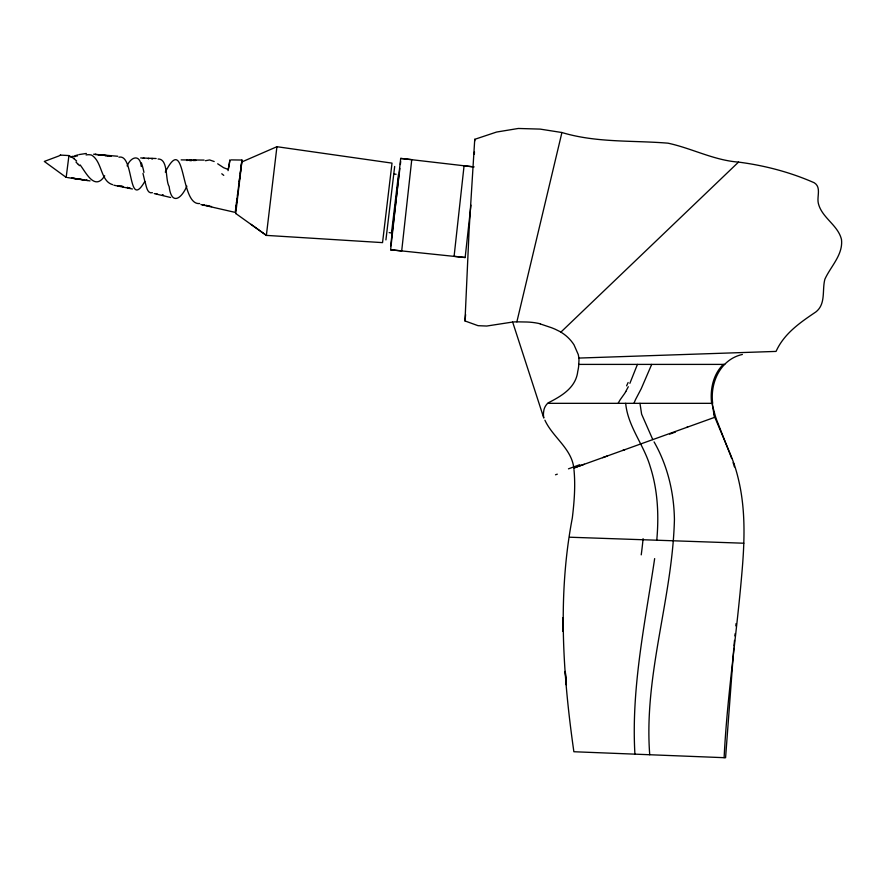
<?xml version="1.0" encoding="UTF-8"?>
<svg xmlns="http://www.w3.org/2000/svg" width="886" height="886" viewBox="0 0 886 886"><rect width="100%" height="100%" fill="white"/><g stroke="black" fill="none" stroke-linecap="round" stroke-linejoin="round"><path stroke-width="1.33" d="M724.117 757.685C727.118 696.562 736.465 636.015 741.715 575.092C744.539 543.351 745.957 510.945 738.525 479.691A168.905 168.65 -60.3 0 0 734.117 464.109M474.364 154.131L474.453 151.805M543.439 413.297L543.938 409.797A13.534 13.534 0 0 1 548.157 402.864C561.325 396.164 575.834 387.913 577.761 371.4A53.758 53.758 0 0 0 578.613 366.649L578.979 360.303A28.485 28.485 0 0 0 578.237 354.478L574.006 344.82A40.014 40.014 0 0 0 559.764 331.486L555.356 329.304A89.287 89.287 0 0 0 551.546 327.731L540.194 323.911M465.615 314.574L464.995 320.954L478.063 325.683L486.735 326.037L512.462 322.072M656.77 540.216C659.007 515.563 657.855 490.235 650.191 466.545C643.856 444.728 627.698 426.177 625.693 403.329M733.796 648.175L725.579 757.74L573.873 751.738C562.809 674.279 557.493 595.303 572.323 517.945C574.25 501.897 575.557 485.65 573.962 469.502M734.007 645.949L734.505 640.379M734.915 635.915L735.125 633.678M735.834 625.859L736.033 623.633M200.934 204.555L235.277 212.407L237.537 194.876M237.437 195.285L241.956 160.045L231.124 159.901M390.637 249.763L400.693 158.417L411.757 159.635L401.69 250.982L390.637 249.763L465.161 257.527L470.931 205.098M59.307 155.814L44.3 161.44L66.162 177.388L66.251 176.757M66.173 177.366L68.942 155.571L60.813 155.105M235.709 213.57L241.856 161.95L276.93 146.711L392.011 163.124L382.542 242.62L266.365 235.388L235.72 213.46M266.354 235.499L276.93 146.711M385.919 239.907L394.669 166.457M398.49 174.343L391.501 232.985L389.164 232.608M390.637 245.943L398.268 181.863M398.423 180.622L399.099 174.963M399.342 172.903L399.874 168.395M400.35 164.475L400.693 161.518M236.44 203.16L237.005 198.73M236.219 204.899L235.521 210.469M241.147 166.258L241.501 163.511M239.198 181.475L239.696 177.577M240.239 173.368L240.582 170.677M241.612 162.647L241.956 160.078M654.654 558.601C645.019 623.39 631.076 688.267 634.919 754.152M229.142 165.139L229.939 159.901L228.234 169.492L223.615 167.698L217.69 163.788M229.042 165.726L228.045 170.655M543.428 413.297A22.947 22.947 0 0 0 543.794 418.026L512.629 321.972L516.87 321.839L561.923 132.523C596.522 142.956 632.593 140.254 668.011 143.178C691.844 148.294 713.894 160.288 738.514 162.105C764.474 165.427 790.323 172.216 814.256 182.771C821.477 187.234 816.792 196.437 818.287 203.127C821.643 217.823 838.09 224.955 841.501 239.585C843.173 254.836 830.736 266.298 824.899 279.179C821.931 290.021 826.117 303.876 815.917 311.905C800.235 322.471 784.11 333.501 776.058 351.41L578.613 358.077M561.923 132.523L540.128 129.101L518.299 128.47L496.57 132.047L474.741 139.323L469.104 230.138L464.995 320.954M633.977 403.329L635.029 400.705A38.353 37.954 28.8 0 1 635.605 399.42L641.254 388.655L651.697 364.401M637.433 364.401L629.88 383.339M628.307 386.717L625.782 391.49M165.272 172.117C186.381 130.829 179.47 205.84 199.682 203.503M142.978 173.39L144.839 181.409C127.65 211.134 134.362 153.555 118.968 157.221M186.868 186.16C180.899 199.738 171.297 205.043 169.137 186.503C165.15 180.212 168.495 158.771 158.096 159.004M127.119 165.915C130.774 156.855 140.088 153.566 141.284 166.546M104.703 175.793C94.813 191.476 86.02 172.582 80.139 164.929M723.319 364.401C713.097 374.335 709.974 389.574 711.646 403.329M560.705 332.294L738.514 162.105M742.39 354.455C720.384 359.351 709.93 382.763 712.676 403.329L548.035 403.329M152.414 192.705C146.733 194.145 146.301 184.864 144.839 181.409M205.408 160.731L209.628 159.945L214.19 161.529M574.56 467.764L573.829 468.029L715.6 416.996L712.743 406.452M577.517 466.7L574.948 467.631M573.807 468.041C571.636 448.56 552.698 437.208 544.912 420.208M578.901 466.202L584.372 464.242M602.646 457.663L607.054 456.08M622.625 450.465L624.863 449.667M686.595 427.44L687.625 427.074M714.714 417.317L714.603 416.586M77.968 154.884L74.457 155.892M79.064 154.574L86.363 153.455M73.184 156.246L70.326 156.922M112.655 184.665C100.284 181.154 102.466 161.706 91.59 155.105A22.914 14.564 -57.6 0 0 86.064 154.95M60.425 155.161L60.58 155.139A6.966 1.351 5.1 0 0 59.75 155.393M204.09 160.078L181.143 159.89M156.146 158.516L140.664 157.952M516.87 321.839L526.993 322.017A66.716 66.716 0 0 1 540.227 323.778M578.658 364.401L724.726 364.401M117.76 156.257L93.628 154.219M569.742 537.215L743.808 543.218M393.761 174.132L396.12 174.232M113.906 185.229L132.402 188.984M473.888 166.922L464.065 165.837L454.097 256.309L465.161 257.527M400.693 158.417L473.8 166.9M67.447 177.565L90.04 180.899M154.219 193.58L170.633 197.489M208.93 206.117L206.305 205.408L211.588 206.604M68.942 155.571L72.984 157.918A28.839 26.835 87.6 0 1 73.782 158.616M251.048 224.357L266.365 235.388M73.837 158.539L76.628 160.975M654.078 441.904C667.557 465.46 674.013 492.594 674.423 519.628C672.408 598.593 643.624 675.066 649.726 754.739M728.513 450.287L715.523 417.029M728.79 450.963L729.067 451.65A170.234 170.167 -10.9 0 1 731.67 458.505M652.794 439.611L641.619 414.161L639.969 403.329M714.825 417.273L729.289 451.672A170.799 170.588 -53.4 0 1 734.095 464.109M713.961 414.238L712.156 403.329M712.599 405.611L712.3 403.329M474.741 139.323L474.796 140.841M643.092 538.655A212.396 101.835 -84.8 0 1 641.231 554.857M714.382 416.653A26.292 18.506 73.4 0 1 713.728 414.283M568.469 468.838A153.023 2.78 -19.5 0 1 579.832 464.696M557.305 474.165A86.629 0.709 -19.7 0 1 555.5 474.796M669.705 434.118A137.286 0.62 -19.8 0 1 675.42 432.058M628.119 382.519A99.509 78.865 -67.4 0 1 626.59 385.831M625.826 391.523A41.553 38.497 -71.3 0 1 624.375 393.849L620.521 399.265A37.134 36.78 33.9 0 0 619.735 400.472L619.635 400.671A28.396 28.053 60.3 0 0 618.173 403.307M733.099 462.669A170.234 170.167 -10.9 0 1 733.553 464.065M733.973 465.471A170.544 170.477 -20.6 0 1 734.394 466.867M221.777 173.756A34.62 4.286 41.8 0 1 223.759 175.373M78.178 164.176A25.827 12.338 53.9 0 1 79.397 165.671M75.974 162.06A27.145 17.188 56 0 1 77.746 163.976M75.443 156.401A29.36 9.425 -8.3 0 1 74.081 156.789M76.573 156.135A29.028 5.094 -21.5 0 1 77.569 155.836M141.395 162.847A18.839 3.466 79.7 0 1 143.953 172.382M191.963 160.421L190.59 160.521L191.963 160.444M196.005 160.388L193.303 160.444L196.005 160.388M187.91 160.344L186.547 160.41L187.91 160.366M152.126 158.594L151.44 158.616L152.791 158.616L152.115 158.594M190.612 160.399L189.25 160.432L190.612 160.477M111.082 155.903L107.073 155.637L111.093 155.936M103.053 155.227L101.702 155.194L103.053 155.227M119.3 185.905L117.938 185.872L119.3 185.905M148.77 158.561L148.095 158.539L148.77 158.561M101.713 155.083L100.362 155.028L101.713 155.094M123.298 186.625L120.651 186.126L123.298 186.625M100.373 154.939L97.67 154.673L100.362 154.972M129.865 188.076L127.23 187.444L129.865 188.076M96.33 154.507L94.979 154.386L96.308 154.563M144.041 158.295L143.377 158.24L144.041 158.295M82.132 179.548L76.816 178.75L84.768 180.013L82.11 179.603M74.169 178.407L71.5 178.097L76.827 178.795L74.158 178.396M107.073 155.681L105.733 155.504L107.073 155.681M87.404 180.456L86.075 180.268L87.404 180.456M156.911 193.99L156.246 193.879L156.922 194.012M105.722 155.593L104.393 155.36L105.722 155.593M204.943 205.286L202.285 204.766L204.943 205.308M162.88 195.23L162.227 195.075L163.533 195.396L162.88 195.23M566.387 684.856L565.268 671.433L566.364 684.856M562.931 631.087L562.809 617.62L562.92 631.087"/></g></svg>
